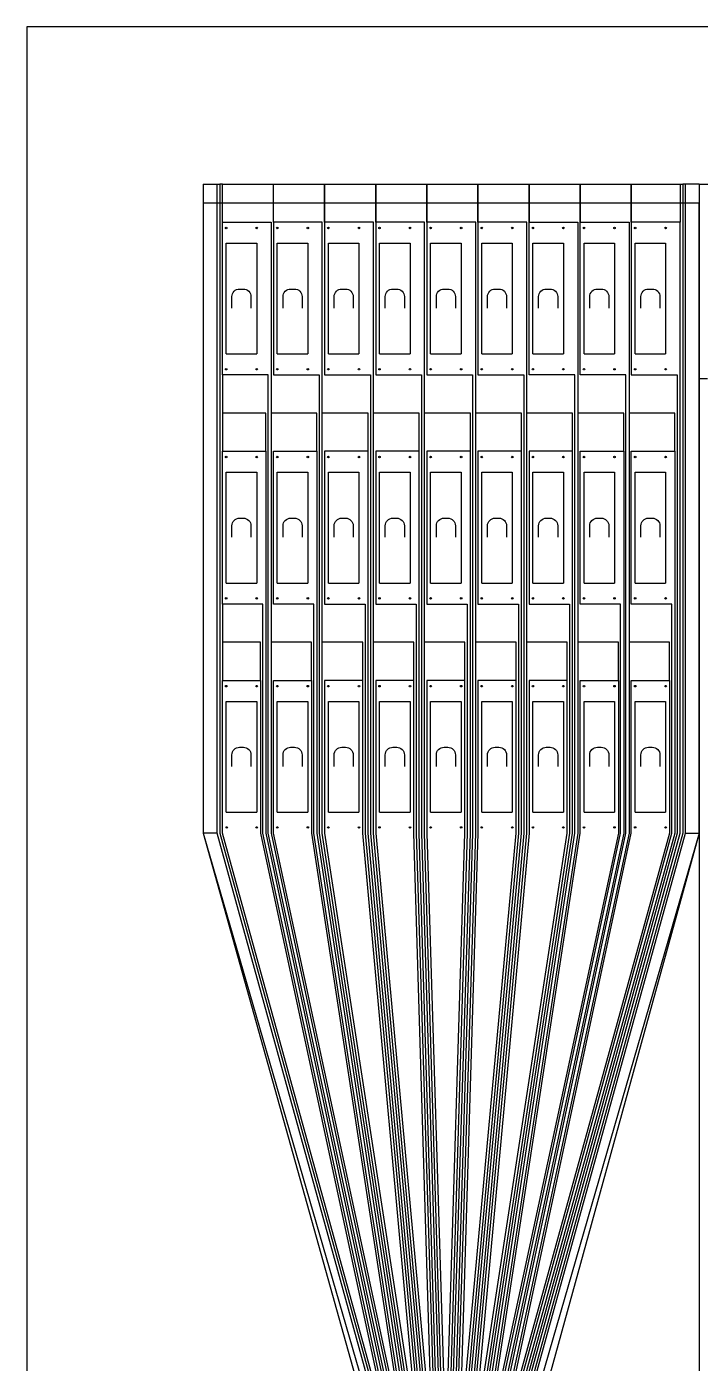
# Model space of a CAD drawing. Header units: inches. Extents: x 33.6 to 73.6, y 25 to 95.
# Drawn here: x 33.64 to 51.29, y 60.04 to 95.04 of the extents above; entities that cross this region are included whole.
import ezdxf

# ---------------------------------------------------------------- set-up
doc = ezdxf.new("R2010")
doc.units = ezdxf.units.IN
doc.header["$MEASUREMENT"] = 0
for name, color, linetype in [('Foil', 5, 'Continuous'), ('Hole', 1, 'Continuous'), ('Outline', 74, 'Continuous'), ('Raster', 2, 'Continuous')]:
    doc.layers.add(name, color=color, linetype=linetype)

msp = doc.modelspace()

# ---------------------------------------------------------------- linework, layer by layer
at = {"layer": 'Foil'}
for p, q in [((73.637, 95.037), (33.637, 95.037)), ((33.637, 95.037), (33.637, 25.037)), ((38.266, 90.918), (38.266, 73.918)), ((38.266, 90.918), (38.626, 90.918)), ((38.766, 90.918), (38.696, 90.918)), ((38.766, 89.918), (38.766, 90.918)), ((38.766, 90.918), (40.106, 90.918)), ((40.106, 89.918), (40.106, 90.918)), ((40.106, 90.918), (41.446, 90.918)), ((41.446, 90.918), (41.446, 89.918)), ((41.446, 89.918), (41.446, 90.918)), ((41.446, 90.918), (42.786, 90.918)), ((42.786, 90.918), (42.786, 89.918)), ((42.786, 89.918), (42.786, 90.918)), ((42.786, 90.918), (44.126, 90.918)), ((44.126, 90.918), (44.126, 89.918)), ((44.126, 89.918), (44.126, 90.918)), ((44.126, 90.918), (45.466, 90.918)), ((45.466, 90.918), (45.466, 89.918)), ((45.466, 89.918), (45.466, 90.918)), ((45.466, 90.918), (46.806, 90.918)), ((46.806, 90.918), (46.806, 89.918)), ((46.806, 89.918), (46.806, 90.918)), ((46.806, 90.918), (48.146, 90.918)), ((48.146, 90.918), (48.146, 89.918)), ((48.146, 89.918), (48.146, 90.918)), ((48.146, 90.918), (49.486, 90.918)), ((49.486, 90.918), (49.486, 89.918)), ((49.486, 89.918), (49.486, 90.918)), ((49.486, 90.918), (50.766, 90.918)), ((50.766, 90.918), (50.766, 89.918)), ((50.766, 90.918), (50.836, 90.918)), ((51.266, 90.918), (50.906, 90.918)), ((51.266, 90.918), (51.266, 35.185)), ((51.266, 90.918), (61.347, 90.918)), ((38.766, 85.918), (38.766, 83.918)), ((51.482, 85.815), (51.266, 85.815)), ((39.906, 84.918), (38.766, 84.918)), ((39.906, 83.918), (39.906, 84.918)), ((41.246, 84.918), (40.046, 84.918)), ((41.246, 83.918), (41.246, 84.918)), ((42.586, 84.918), (41.386, 84.918)), ((42.586, 83.918), (42.586, 84.918)), ((43.926, 84.918), (42.726, 84.918)), ((43.926, 83.918), (43.926, 84.918)), ((45.266, 84.918), (44.066, 84.918)), ((45.266, 83.918), (45.266, 84.918)), ((46.606, 84.918), (45.406, 84.918)), ((46.606, 83.918), (46.606, 84.918)), ((47.946, 84.918), (46.746, 84.918)), ((47.946, 83.918), (47.946, 84.918)), ((49.286, 84.918), (48.086, 84.918)), ((49.286, 83.918), (49.286, 84.918)), ((50.626, 84.918), (49.426, 84.918)), ((50.626, 83.918), (50.626, 84.918)), ((38.766, 79.918), (38.766, 77.918)), ((39.766, 78.918), (38.766, 78.918)), ((39.766, 77.918), (39.766, 78.918)), ((41.106, 78.918), (40.046, 78.918)), ((41.106, 77.918), (41.106, 78.918)), ((42.446, 78.918), (41.386, 78.918)), ((42.446, 77.918), (42.446, 78.918)), ((43.786, 78.918), (42.726, 78.918)), ((43.786, 77.918), (43.786, 78.918)), ((45.126, 78.918), (44.066, 78.918)), ((45.126, 77.918), (45.126, 78.918)), ((46.466, 78.918), (45.406, 78.918)), ((46.466, 77.918), (46.466, 78.918)), ((47.806, 78.918), (46.746, 78.918)), ((47.806, 77.918), (47.806, 78.918)), ((49.146, 78.918), (48.086, 78.918)), ((49.146, 77.918), (49.146, 78.918)), ((50.486, 78.918), (49.426, 78.918)), ((50.486, 77.918), (50.486, 78.918)), ((38.626, 73.918), (38.266, 73.918)), ((38.266, 73.918), (42.471, 58.918)), ((51.266, 73.918), (47.121, 58.918)), ((50.906, 73.918), (51.266, 73.918))]:
    msp.add_line(p, q, dxfattribs=at)
for points in [[(42.771, 58.918), (38.626, 73.918), (38.626, 90.918), (38.696, 90.918), (38.696, 73.918), (42.841, 58.918)], [(46.761, 58.918), (50.906, 73.918), (50.906, 90.918), (50.836, 90.918), (50.836, 73.918), (46.691, 58.918)], [(43.191, 58.918), (39.966, 73.918), (39.966, 85.918), (38.766, 85.918), (38.766, 89.918), (40.046, 89.918), (40.046, 73.918), (43.261, 58.918)], [(43.681, 58.918), (41.386, 73.918), (41.386, 89.918), (40.106, 89.918), (40.106, 85.918), (41.306, 85.918), (41.306, 73.918), (43.611, 58.918)], [(44.101, 58.918), (42.726, 73.918), (42.726, 89.918), (41.446, 89.918), (41.446, 85.918), (42.646, 85.918), (42.646, 73.918), (44.031, 58.918)], [(44.521, 58.918), (44.066, 73.918), (44.066, 89.918), (42.786, 89.918), (42.786, 85.918), (43.986, 85.918), (43.986, 73.918), (44.451, 58.918)], [(44.941, 58.918), (45.406, 73.918), (45.406, 89.918), (44.126, 89.918), (44.126, 85.918), (45.326, 85.918), (45.326, 73.918), (44.871, 58.918)], [(45.361, 58.918), (46.746, 73.918), (46.746, 89.918), (45.466, 89.918), (45.466, 85.918), (46.666, 85.918), (46.666, 73.918), (45.291, 58.918)], [(45.711, 58.918), (48.006, 73.918), (48.006, 85.918), (46.806, 85.918), (46.806, 89.918), (48.086, 89.918), (48.086, 73.918), (45.781, 58.918)], [(46.131, 58.918), (49.346, 73.918), (49.346, 85.918), (48.146, 85.918), (48.146, 89.918), (49.426, 89.918), (49.426, 73.918), (46.201, 58.918)], [(46.621, 58.918), (50.766, 73.918), (50.766, 89.918), (49.486, 89.918), (49.486, 85.918), (50.686, 85.918), (50.686, 73.918), (46.551, 58.918)], [(43.051, 58.918), (39.826, 73.918), (39.826, 79.918), (38.766, 79.918), (38.766, 83.918), (39.906, 83.918), (39.906, 73.918), (43.121, 58.918)], [(43.471, 58.918), (41.166, 73.918), (41.166, 79.918), (40.106, 79.918), (40.106, 83.918), (41.246, 83.918), (41.246, 73.918), (43.541, 58.918)], [(43.961, 58.918), (42.586, 73.918), (42.586, 83.918), (41.446, 83.918), (41.446, 79.918), (42.506, 79.918), (42.506, 73.918), (43.891, 58.918)], [(44.381, 58.918), (43.926, 73.918), (43.926, 83.918), (42.786, 83.918), (42.786, 79.918), (43.846, 79.918), (43.846, 73.918), (44.311, 58.918)], [(44.801, 58.918), (45.266, 73.918), (45.266, 83.918), (44.126, 83.918), (44.126, 79.918), (45.186, 79.918), (45.186, 73.918), (44.731, 58.918)], [(45.221, 58.918), (46.606, 73.918), (46.606, 83.918), (45.466, 83.918), (45.466, 79.918), (46.526, 79.918), (46.526, 73.918), (45.151, 58.918)], [(45.641, 58.918), (47.946, 73.918), (47.946, 83.918), (46.806, 83.918), (46.806, 79.918), (47.866, 79.918), (47.866, 73.918), (45.571, 58.918)], [(45.991, 58.918), (49.206, 73.918), (49.206, 79.918), (48.146, 79.918), (48.146, 83.918), (49.286, 83.918), (49.286, 73.918), (46.061, 58.918)], [(46.411, 58.918), (50.546, 73.918), (50.546, 79.918), (49.486, 79.918), (49.486, 83.918), (50.626, 83.918), (50.626, 73.918), (46.481, 58.918)], [(42.911, 58.918), (38.766, 73.918), (38.766, 77.918), (39.766, 77.918), (39.766, 73.918), (42.981, 58.918)], [(43.821, 58.918), (42.446, 73.918), (42.446, 77.918), (41.446, 77.918), (41.446, 73.918), (43.751, 58.918)], [(44.241, 58.918), (43.786, 73.918), (43.786, 77.918), (42.786, 77.918), (42.786, 73.918), (44.171, 58.918)], [(44.661, 58.918), (45.126, 73.918), (45.126, 77.918), (44.126, 77.918), (44.126, 73.918), (44.591, 58.918)], [(45.081, 58.918), (46.466, 73.918), (46.466, 77.918), (45.466, 77.918), (45.466, 73.918), (45.011, 58.918)], [(45.501, 58.918), (47.806, 73.918), (47.806, 77.918), (46.806, 77.918), (46.806, 73.918), (45.431, 58.911)], [(45.851, 58.918), (48.146, 73.918), (48.146, 77.918), (49.146, 77.918), (49.146, 73.918), (45.921, 58.918)], [(46.271, 58.918), (49.486, 73.918), (49.486, 77.918), (50.486, 77.918), (50.486, 73.918), (46.341, 58.918)]]:
    msp.add_lwpolyline(points, dxfattribs=at)
msp.add_lwpolyline([(67.067, 82.685), (65.942, 75.185), (65.942, 33.587, -1), (57.557, 33.587), (57.557, 85.815, 1), (54.912, 85.815), (54.912, 35.185, -1), (43.331, 35.185), (43.331, 58.918), (40.106, 73.918), (40.106, 77.918), (41.106, 77.918), (41.106, 73.918), (43.401, 58.918), (43.401, 35.185, 1), (54.842, 35.185), (54.842, 85.815, -1), (57.627, 85.815), (57.627, 33.587, 1), (65.872, 33.587), (65.872, 75.185), (66.467, 82.685), (66.467, 83.285), (67.067, 83.285)], format="xyb", close=True, dxfattribs=at)
for centre in [(38.866, 89.768), (39.666, 89.768), (40.206, 89.768), (41.006, 89.768), (41.546, 89.768), (42.346, 89.768), (42.886, 89.768), (43.686, 89.768), (44.226, 89.768), (45.026, 89.768), (45.566, 89.768), (46.366, 89.768), (46.906, 89.768), (47.706, 89.768), (48.246, 89.768), (49.046, 89.768), (49.586, 89.768), (50.386, 89.768), (38.866, 86.068), (39.666, 86.068), (40.206, 86.068), (41.006, 86.068), (41.546, 86.068), (42.346, 86.068), (42.886, 86.068), (43.686, 86.068), (44.226, 86.068), (45.026, 86.068), (45.566, 86.068), (46.366, 86.068), (46.906, 86.068), (47.706, 86.068), (48.246, 86.068), (49.046, 86.068), (49.586, 86.068), (50.386, 86.068), (38.866, 83.768), (39.666, 83.768), (40.206, 83.768), (41.006, 83.768), (41.546, 83.768), (42.346, 83.768), (42.886, 83.768), (43.686, 83.768), (44.226, 83.768), (45.026, 83.768), (45.566, 83.768), (46.366, 83.768), (46.906, 83.768), (47.706, 83.768), (48.246, 83.768), (49.046, 83.768), (49.586, 83.768), (50.386, 83.768), (38.866, 80.068), (39.666, 80.068), (40.206, 80.068), (41.006, 80.068), (41.546, 80.068), (42.346, 80.068), (42.886, 80.068), (43.686, 80.068), (44.226, 80.068), (45.026, 80.068), (45.566, 80.068), (46.366, 80.068), (46.906, 80.068), (47.706, 80.068), (48.246, 80.068), (49.046, 80.068), (49.586, 80.068), (50.386, 80.068), (38.866, 77.768), (39.666, 77.768), (40.206, 77.768), (41.006, 77.768), (41.546, 77.768), (42.346, 77.768), (42.886, 77.768), (43.686, 77.768), (44.226, 77.768), (45.026, 77.768), (45.566, 77.768), (46.366, 77.768), (46.906, 77.768), (47.706, 77.768), (48.246, 77.768), (49.046, 77.768), (49.586, 77.768), (50.386, 77.768), (38.882, 74.068), (39.666, 74.068), (40.206, 74.068), (41.006, 74.068), (41.546, 74.068), (42.346, 74.068), (42.886, 74.068), (43.686, 74.068), (44.226, 74.068), (45.026, 74.068), (45.566, 74.068), (46.366, 74.068), (46.906, 74.068), (47.706, 74.068), (48.246, 74.068), (49.046, 74.068), (49.586, 74.068), (50.386, 74.068)]:
    msp.add_circle(centre, 0.02, dxfattribs=at)
at = {"layer": 'Hole'}
for p, q in [((38.866, 86.468), (38.866, 89.368)), ((38.866, 89.368), (39.666, 89.368)), ((39.666, 89.368), (39.666, 86.468)), ((40.206, 86.468), (40.206, 89.368)), ((40.206, 89.368), (41.006, 89.368)), ((41.006, 89.368), (41.006, 86.468)), ((41.546, 86.468), (41.546, 89.368)), ((41.546, 89.368), (42.346, 89.368)), ((42.346, 89.368), (42.346, 86.468)), ((42.886, 86.468), (42.886, 89.368)), ((42.886, 89.368), (43.686, 89.368)), ((43.686, 89.368), (43.686, 86.468)), ((44.226, 86.468), (44.226, 89.368)), ((44.226, 89.368), (45.026, 89.368)), ((45.026, 89.368), (45.026, 86.468)), ((45.566, 86.468), (45.566, 89.368)), ((45.566, 89.368), (46.366, 89.368)), ((46.366, 89.368), (46.366, 86.468)), ((46.906, 86.468), (46.906, 89.368)), ((46.906, 89.368), (47.706, 89.368)), ((47.706, 89.368), (47.706, 86.468)), ((48.246, 86.468), (48.246, 89.368)), ((48.246, 89.368), (49.046, 89.368)), ((49.046, 89.368), (49.046, 86.468)), ((49.586, 86.468), (49.586, 89.368)), ((49.586, 89.368), (50.386, 89.368)), ((50.386, 89.368), (50.386, 86.468)), ((38.866, 86.468), (39.666, 86.468)), ((40.206, 86.468), (41.006, 86.468)), ((41.546, 86.468), (42.346, 86.468)), ((42.886, 86.468), (43.686, 86.468)), ((44.226, 86.468), (45.026, 86.468)), ((45.566, 86.468), (46.366, 86.468)), ((46.906, 86.468), (47.706, 86.468)), ((48.246, 86.468), (49.046, 86.468)), ((49.586, 86.468), (50.386, 86.468)), ((38.866, 80.468), (38.866, 83.368)), ((38.866, 83.368), (39.666, 83.368)), ((39.666, 83.368), (39.666, 80.468)), ((40.206, 80.468), (40.206, 83.368)), ((40.206, 83.368), (41.006, 83.368)), ((41.006, 83.368), (41.006, 80.468)), ((41.546, 80.468), (41.546, 83.368)), ((41.546, 83.368), (42.346, 83.368)), ((42.346, 83.368), (42.346, 80.468)), ((42.886, 80.468), (42.886, 83.368)), ((42.886, 83.368), (43.686, 83.368)), ((43.686, 83.368), (43.686, 80.468)), ((44.226, 80.468), (44.226, 83.368)), ((44.226, 83.368), (45.026, 83.368)), ((45.026, 83.368), (45.026, 80.468)), ((45.566, 80.468), (45.566, 83.368)), ((45.566, 83.368), (46.366, 83.368)), ((46.366, 83.368), (46.366, 80.468)), ((46.906, 80.468), (46.906, 83.368)), ((46.906, 83.368), (47.706, 83.368)), ((47.706, 83.368), (47.706, 80.468)), ((48.246, 80.468), (48.246, 83.368)), ((48.246, 83.368), (49.046, 83.368)), ((49.046, 83.368), (49.046, 80.468)), ((49.586, 80.468), (49.586, 83.368)), ((49.586, 83.368), (50.386, 83.368)), ((50.386, 83.368), (50.386, 80.468)), ((38.866, 80.468), (39.666, 80.468)), ((40.206, 80.468), (41.006, 80.468)), ((41.546, 80.468), (42.346, 80.468)), ((42.886, 80.468), (43.686, 80.468)), ((44.226, 80.468), (45.026, 80.468)), ((45.566, 80.468), (46.366, 80.468)), ((46.906, 80.468), (47.706, 80.468)), ((48.246, 80.468), (49.046, 80.468)), ((49.586, 80.468), (50.386, 80.468)), ((38.866, 74.468), (38.866, 77.368)), ((38.866, 77.368), (39.666, 77.368)), ((39.666, 77.368), (39.666, 74.468)), ((40.206, 74.468), (40.206, 77.368)), ((40.206, 77.368), (41.006, 77.368)), ((41.006, 77.368), (41.006, 74.468)), ((41.546, 74.468), (41.546, 77.368)), ((41.546, 77.368), (42.346, 77.368)), ((42.346, 77.368), (42.346, 74.468)), ((42.886, 74.468), (42.886, 77.368)), ((42.886, 77.368), (43.686, 77.368)), ((43.686, 77.368), (43.686, 74.468)), ((44.226, 74.468), (44.226, 77.368)), ((44.226, 77.368), (45.026, 77.368)), ((45.026, 77.368), (45.026, 74.468)), ((45.566, 74.468), (45.566, 77.368)), ((45.566, 77.368), (46.366, 77.368)), ((46.366, 77.368), (46.366, 74.468)), ((46.906, 74.468), (46.906, 77.368)), ((46.906, 77.368), (47.706, 77.368)), ((47.706, 77.368), (47.706, 74.468)), ((48.246, 74.468), (48.246, 77.368)), ((48.246, 77.368), (49.046, 77.368)), ((49.046, 77.368), (49.046, 74.468)), ((49.586, 74.468), (49.586, 77.368)), ((49.586, 77.368), (50.386, 77.368)), ((50.386, 77.368), (50.386, 74.468)), ((38.866, 74.468), (39.666, 74.468)), ((40.206, 74.468), (41.006, 74.468)), ((41.546, 74.468), (42.346, 74.468)), ((42.886, 74.468), (43.686, 74.468)), ((44.226, 74.468), (45.026, 74.468)), ((45.566, 74.468), (46.366, 74.468)), ((46.906, 74.468), (47.706, 74.468)), ((48.246, 74.468), (49.046, 74.468)), ((49.586, 74.468), (50.386, 74.468))]:
    msp.add_line(p, q, dxfattribs=at)
msp.add_lwpolyline([(33.637, 25.037), (73.637, 25.037), (73.637, 95.037), (33.637, 95.037)], close=True, dxfattribs=at)
at = {"layer": 'Outline'}
for p, q in [((51.266, 90.418), (38.266, 90.418)), ((38.266, 90.418), (38.266, 73.918)), ((51.266, 73.918), (51.266, 90.418))]:
    msp.add_line(p, q, dxfattribs=at)
msp.add_lwpolyline([(33.637, 25.037), (73.637, 25.037), (73.637, 95.037), (33.637, 95.037)], close=True, dxfattribs=at)
for points in [[(51.266, 90.418), (51.266, 73.918)], [(38.266, 73.918), (42.611, 58.918)], [(51.266, 73.918), (46.921, 58.918)]]:
    msp.add_lwpolyline(points, dxfattribs=at)
for points in [[(39.016, 87.668), (39.016, 87.968, -0.414214), (39.216, 88.168), (39.266, 88.168), (39.316, 88.168, -0.414214), (39.516, 87.968), (39.516, 87.668)], [(40.356, 87.668), (40.356, 87.968, -0.414214), (40.556, 88.168), (40.606, 88.168), (40.656, 88.168, -0.414214), (40.856, 87.968), (40.856, 87.668)], [(41.696, 87.668), (41.696, 87.968, -0.414214), (41.896, 88.168), (41.946, 88.168), (41.996, 88.168, -0.414214), (42.196, 87.968), (42.196, 87.668)], [(43.036, 87.668), (43.036, 87.968, -0.414214), (43.236, 88.168), (43.286, 88.168), (43.336, 88.168, -0.414214), (43.536, 87.968), (43.536, 87.668)], [(44.376, 87.668), (44.376, 87.968, -0.414214), (44.576, 88.168), (44.626, 88.168), (44.676, 88.168, -0.414214), (44.876, 87.968), (44.876, 87.668)], [(45.716, 87.668), (45.716, 87.968, -0.414214), (45.916, 88.168), (45.966, 88.168), (46.016, 88.168, -0.414214), (46.216, 87.968), (46.216, 87.668)], [(47.056, 87.668), (47.056, 87.968, -0.414214), (47.256, 88.168), (47.306, 88.168), (47.356, 88.168, -0.414214), (47.556, 87.968), (47.556, 87.668)], [(48.396, 87.668), (48.396, 87.968, -0.414214), (48.596, 88.168), (48.646, 88.168), (48.696, 88.168, -0.414214), (48.896, 87.968), (48.896, 87.668)], [(49.736, 87.668), (49.736, 87.968, -0.414214), (49.936, 88.168), (49.986, 88.168), (50.036, 88.168, -0.414214), (50.236, 87.968), (50.236, 87.668)], [(39.016, 81.668), (39.016, 81.968, -0.414214), (39.216, 82.168), (39.266, 82.168), (39.316, 82.168, -0.414214), (39.516, 81.968), (39.516, 81.668)], [(40.356, 81.668), (40.356, 81.968, -0.414214), (40.556, 82.168), (40.606, 82.168), (40.656, 82.168, -0.414214), (40.856, 81.968), (40.856, 81.668)], [(41.696, 81.668), (41.696, 81.968, -0.414214), (41.896, 82.168), (41.946, 82.168), (41.996, 82.168, -0.414214), (42.196, 81.968), (42.196, 81.668)], [(43.036, 81.668), (43.036, 81.968, -0.414214), (43.236, 82.168), (43.286, 82.168), (43.336, 82.168, -0.414214), (43.536, 81.968), (43.536, 81.668)], [(44.376, 81.668), (44.376, 81.968, -0.414214), (44.576, 82.168), (44.626, 82.168), (44.676, 82.168, -0.414214), (44.876, 81.968), (44.876, 81.668)], [(45.716, 81.668), (45.716, 81.968, -0.414214), (45.916, 82.168), (45.966, 82.168), (46.016, 82.168, -0.414214), (46.216, 81.968), (46.216, 81.668)], [(47.056, 81.668), (47.056, 81.968, -0.414214), (47.256, 82.168), (47.306, 82.168), (47.356, 82.168, -0.414214), (47.556, 81.968), (47.556, 81.668)], [(48.396, 81.668), (48.396, 81.968, -0.414214), (48.596, 82.168), (48.646, 82.168), (48.696, 82.168, -0.414214), (48.896, 81.968), (48.896, 81.668)], [(49.736, 81.668), (49.736, 81.968, -0.414214), (49.936, 82.168), (49.986, 82.168), (50.036, 82.168, -0.414214), (50.236, 81.968), (50.236, 81.668)], [(39.016, 75.668), (39.016, 75.968, -0.414214), (39.216, 76.168), (39.266, 76.168), (39.316, 76.168, -0.414214), (39.516, 75.968), (39.516, 75.668)], [(40.356, 75.668), (40.356, 75.968, -0.414214), (40.556, 76.168), (40.606, 76.168), (40.656, 76.168, -0.414214), (40.856, 75.968), (40.856, 75.668)], [(41.696, 75.668), (41.696, 75.968, -0.414214), (41.896, 76.168), (41.946, 76.168), (41.996, 76.168, -0.414214), (42.196, 75.968), (42.196, 75.668)], [(43.036, 75.668), (43.036, 75.968, -0.414214), (43.236, 76.168), (43.286, 76.168), (43.336, 76.168, -0.414214), (43.536, 75.968), (43.536, 75.668)], [(44.376, 75.668), (44.376, 75.968, -0.414214), (44.576, 76.168), (44.626, 76.168), (44.676, 76.168, -0.414214), (44.876, 75.968), (44.876, 75.668)], [(45.716, 75.668), (45.716, 75.968, -0.414214), (45.916, 76.168), (45.966, 76.168), (46.016, 76.168, -0.414214), (46.216, 75.968), (46.216, 75.668)], [(47.056, 75.668), (47.056, 75.968, -0.414214), (47.256, 76.168), (47.306, 76.168), (47.356, 76.168, -0.414214), (47.556, 75.968), (47.556, 75.668)], [(48.396, 75.668), (48.396, 75.968, -0.414214), (48.596, 76.168), (48.646, 76.168), (48.696, 76.168, -0.414214), (48.896, 75.968), (48.896, 75.668)], [(49.736, 75.668), (49.736, 75.968, -0.414214), (49.936, 76.168), (49.986, 76.168), (50.036, 76.168, -0.414214), (50.236, 75.968), (50.236, 75.668)]]:
    msp.add_lwpolyline(points, format="xyb", dxfattribs=at)
at = {"layer": 'Raster'}
msp.add_lwpolyline([(33.637, 25.037), (73.637, 25.037), (73.637, 95.037), (33.637, 95.037)], close=True, dxfattribs=at)

doc.saveas('drawing.dxf')
